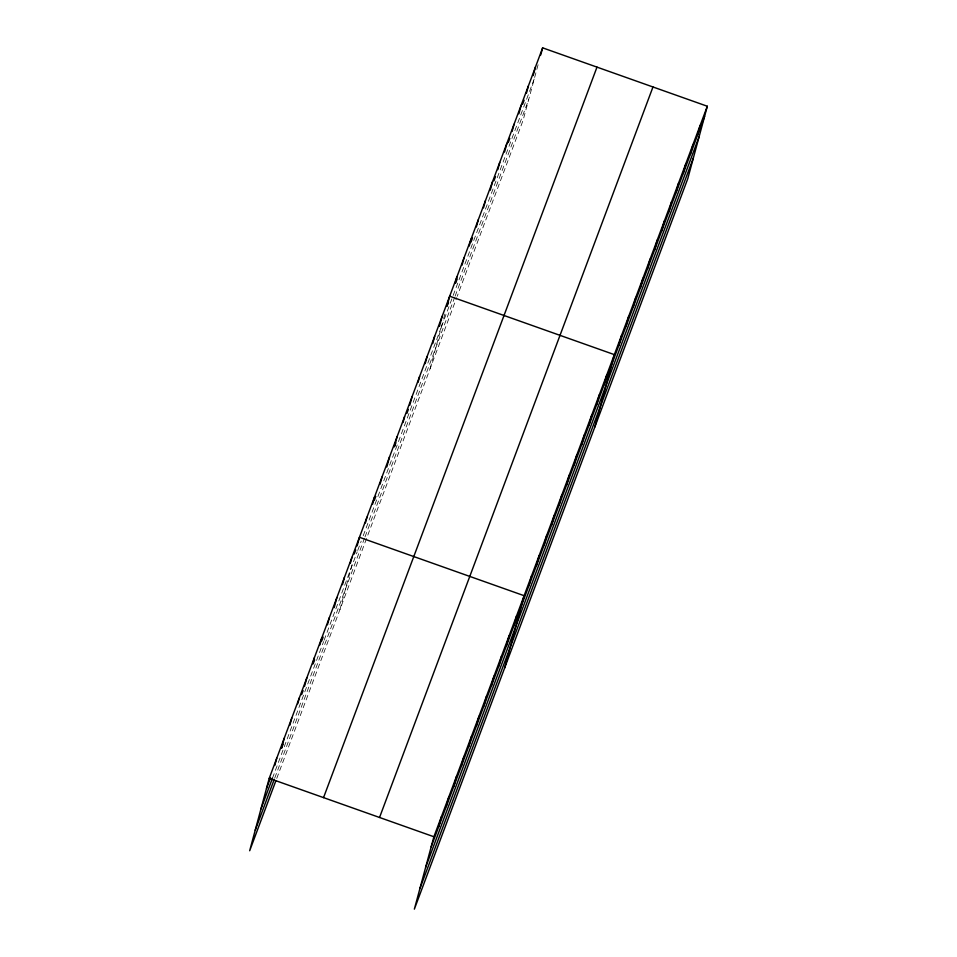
<?xml version="1.0" encoding="UTF-8"?>
<svg xmlns="http://www.w3.org/2000/svg" width="957" height="957" viewBox="0 0 957 957"><rect width="100%" height="100%" fill="white"/><g stroke="black" fill="none" stroke-linecap="round" stroke-linejoin="round"><path stroke-width="0.72" stroke-dasharray="4.79 3.59" d="M339.914 609.681L352.666 562.417M430.148 368.612L443.27 319.985M443.641 318.609L445.113 313.13M538.085 64.753L523.108 120.247L457.219 296.287M272.482 778.173L323.61 641.561M324.112 640.221L357.2 551.83M357.703 550.502L361.208 541.124M363.217 535.764L440.914 328.179M441.416 326.839L452.649 296.814M453.163 295.45L534.389 78.474M274.779 777.933L364.509 538.217M365.012 536.877L454.599 297.543M455.101 296.18L528.659 99.672M276.752 778.424L456.704 297.651"/><path stroke-width="1.44" d="M707.319 106.251L433.892 836.753L414.357 909.15L687.784 178.648L707.319 106.251L542.643 47.85L269.216 778.352L249.681 850.749L275.748 781.103M274.791 765.444L276.729 758.267M284.253 738.17L281.537 748.218L283.045 744.199M289.839 725.262L291.765 718.085M297.735 703.742L299.29 698M304.482 686.516L306.814 677.903M312.783 663.56L314.327 657.818M319.913 644.91L321.851 637.733M327.426 624.813L329.364 617.636M334.172 607.599L336.888 597.551M342.474 584.643L344.4 577.466M350.382 563.111L351.925 557.369M357.117 545.897L359.449 537.284L524.125 595.697L504.59 668.082M365.418 522.941L366.962 517.199M372.548 504.279L374.486 497.114M380.073 484.194L381.999 477.017M386.807 466.98L389.523 456.932M397.047 436.847L394.332 446.883L395.839 442.876M403.017 422.492L404.56 416.75M409.752 405.278L412.084 396.665M418.053 382.322L419.597 376.58M425.183 363.66L427.121 356.483M432.708 343.575L434.634 336.397M439.442 326.361L442.158 316.312M455.281 282.853L456.824 277.111M462.04 265.185L463.978 258.007M469.193 246.081L471.131 238.903M476.347 226.976L478.285 219.799M483.5 207.872L485.438 200.695M490.259 190.204L492.58 181.591M497.796 169.664L499.733 162.487M504.566 151.984L506.887 143.383M512.103 131.444L514.041 124.266M518.873 113.775L521.194 105.162M526.41 93.236L528.348 86.058M533.169 75.567L535.489 66.954M540.705 55.028L542.643 47.85M438.701 826.716L441.404 816.668M446.213 806.631L448.929 796.583M453.738 786.534L456.441 776.486M461.25 766.449L463.966 756.401M468.774 746.364L471.49 736.316M476.299 726.267L479.002 716.219M483.811 706.182L486.527 696.134M491.336 686.097L494.039 676.049M498.848 666L501.564 655.964M506.373 645.915L509.076 635.867M513.885 625.83L516.601 615.782M528.934 585.648L531.637 575.6M536.446 565.563L539.162 555.515M543.971 545.478L546.674 535.43M551.483 525.381L554.199 515.333M559.008 505.296L561.723 495.248M566.532 485.211L569.236 475.162M574.044 465.114L576.76 455.065M581.569 445.029L584.272 434.98M589.081 424.944L591.797 414.895M596.606 404.847L599.309 394.798M604.118 384.762L606.834 374.713M594.823 427.025L614.358 354.628L449.682 296.215L446.967 306.264L448.498 302.173M618.796 345.573L621.5 335.524M625.95 326.469L628.653 316.42M633.091 307.353L635.807 297.316M640.245 288.248L642.96 278.2M647.399 269.144L650.114 259.096M654.552 250.04L657.268 239.992M661.706 230.936L664.409 220.888M668.859 211.832L671.563 201.783M676.001 192.728L678.716 182.679M683.154 173.624L685.87 163.575M690.308 154.52L693.024 144.471M697.462 135.404L700.165 125.367M266.501 788.401L270.508 777.682M301.587 694.65L303.094 690.631M313.118 663.847L314.626 659.828M321.648 641.082L323.143 637.063M354.222 554.031L355.729 550.012M374.283 500.463L375.778 496.444M406.869 413.412L408.364 409.393M455.652 283.069L457.183 278.977M470.976 242.133L472.507 238.03M493.956 180.717L495.499 176.626M508.263 142.509L509.794 138.418M522.57 104.301L524.101 100.198M260.95 808.976L272.482 778.173M255.232 830.174L274.276 779.273M323.55 797.624L596.989 67.122M379.546 817.481L652.973 86.979M431.176 846.801L704.615 116.299M425.626 867.377L699.065 136.875M419.908 888.574L693.335 158.072M269.216 778.352L433.892 836.753"/></g></svg>
